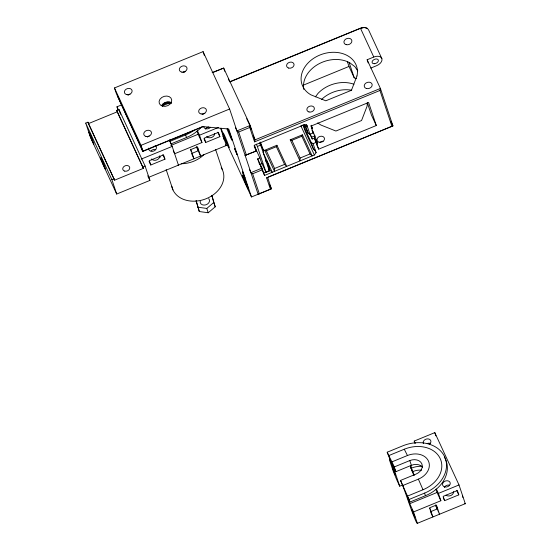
<?xml version="1.0" encoding="UTF-8"?>
<svg xmlns="http://www.w3.org/2000/svg" width="551" height="551" viewBox="0 0 551 551"><rect width="100%" height="100%" fill="white"/><g stroke="black" fill="none" stroke-linecap="round" stroke-linejoin="round"><path stroke-width="0.83" d="M263.578 153.736L263.66 150.871L260.423 142.082M269.115 170.293L269.205 167.428L267.035 160.954L266.464 162.373L265.424 160.114M264.749 150.258L266.395 150.774L274.598 168.496L274.508 171.354L264.749 150.258L276.933 145.264L286.692 166.361L284.564 164.405L276.368 146.683L276.933 145.264M290.219 139.816L291.872 140.326L300.068 158.047L299.978 160.913L290.219 139.816L302.403 134.816L312.162 155.919L310.034 153.963L301.838 136.242L302.403 134.816M392.532 468.047L395.528 475.286M395.556 475.231L392.567 467.971M367.324 102.569L367.083 106.212L361.566 120.524L335.924 131.035L321.047 125.091A28.769 22.26 -18.5 0 1 317.803 122.852M370.768 68.09L376.67 65.665A7.191 4.539 -24.8 0 0 381.871 58.626A7.191 4.539 -24.8 0 0 373.778 57.028L367.138 59.756L380.41 88.449L379.935 90.467L254.569 141.869L249.748 127.467L250.223 125.449L223.678 68.062L212.142 72.608M254.569 141.869L255.044 139.851L250.223 125.449L236.937 130.904L235.504 127.798M261.491 144.39L260.926 145.815L259.879 143.556M316.756 144.92L317.472 143.618L314.876 135.842L312.534 130.78M315.468 96.852L317.975 93.429A28.769 22.26 -18.5 0 1 353.976 84.248M263.777 173.641L264.542 175.445L314.38 155.01L316.109 152.661L313.099 143.659L311.212 142.427L303.016 124.705M224.002 139.623L223.981 139.251M197.85 207.21L206.783 208.436L213.767 202.499L211.832 195.329L215.214 206.818L208.223 212.762L199.297 211.529L196.128 200.84M270.465 189.392L266.615 177.87L267.572 177.291L271.423 188.814L258.137 194.262L229.609 109.015L203.064 51.629L114.47 87.953L116.399 93.718L142.943 151.105L202.747 126.585L228.748 129.024L251.476 196.962L271.423 188.814L269.632 184.936M266.615 177.87L392.939 125.89L380.41 88.449L255.044 139.851L253.253 135.973M118.066 110.055L116.97 106.798L121.743 104.842M85.722 123.1L87.94 122.191L114.574 180.177L143.37 168.372L116.736 110.386L118.947 109.477L145.099 166.023L149.92 180.418L116.695 194.042L90.543 137.495L85.722 123.1L111.881 179.647L116.695 194.042M212.734 72.553L223.678 68.062L224.753 71.265M114.574 180.177L88.422 123.631L117.218 111.825L116.736 110.386M162.345 105.882L170.101 102.7M229.629 81.817L360.285 28.239C362.951 27.247 367.159 26.882 368.598 29.926L381.871 58.626M230.084 81.81L360.506 28.335L364.025 27.55M142.943 151.105L141.015 145.347L229.609 109.015M303.174 85.226L348.976 66.451L347.378 61.684M117.57 96.246L142.737 151.456L203.774 126.427M201.411 127.047A33.563 25.973 -18.5 0 1 197.554 130.856L195.047 132.812A33.563 25.973 -18.5 0 1 186.513 137.516L171.01 143.873L170.142 141.283L185.653 134.926A33.563 25.973 -18.5 0 0 194.179 130.215M170.817 145.478L198.126 134.279L197.038 131.014M141.173 159.122L172.181 146.408L169.309 140.195M173.248 150.74L174.639 153.75L201.955 142.551L199.496 135.209L218.513 127.412M111.881 179.647L114.091 178.738M142.888 166.925L145.099 166.023M150.781 165.004L164.956 159.191L163.509 154.872L149.335 160.685L150.781 165.004L149.052 161.271M205.709 142.482L219.883 136.669L218.437 132.35L204.263 138.163L205.709 142.482L203.98 138.749M236.937 130.904L238.673 132.013L249.748 127.467M191.534 153.536L198.174 150.816L200.598 156.043L197.513 146.828L190.866 149.555L193.952 158.771L191.879 154.287M148.233 177.512L226.358 145.478L220.641 128.39M260.685 145.092L269.356 171.017L266.037 172.373L257.358 146.456L260.685 145.092L259.631 142.812M256.353 150.967L245.126 155.382L256.353 150.967L254.424 145.202L304.262 124.767L306.955 125.304L309.965 134.299L313.292 132.936L311.99 130.126M266.395 150.774L276.368 146.683M291.872 140.326L301.838 136.242M259.376 163.874L257.689 158.84L259.907 157.93L254.438 146.105M309.876 133.59L311.549 137.206L314.876 135.842L314.469 138.081L315.744 141.876M310.172 134.485L312.259 138.99L314.469 138.081L318.712 149.142L376.299 125.525L368.591 102.486L310.998 126.096L313.574 133.893M259.617 164.597L262.572 163.385M313.099 143.659L316.419 142.296M249.465 169.543L250.912 172.663L261.987 168.117L264.542 175.445M250.912 172.663L252.647 173.772L262.613 169.68M267.951 171.216L263.523 173.035L262.455 170.734M274.598 168.496L284.564 164.405M300.068 158.047L310.034 153.963M268.365 176.967L392.939 125.89L390.783 121.234M414.951 443.279L414.214 441.075L434.808 432.625L459.011 484.956L465.278 503.676L417.362 523.319A14.429 0.778 67.7 0 1 415.902 521.191C410.027 507.905 406.349 493.744 400.529 480.438L416.033 474.08A9.587 7.418 -18.5 0 0 421.77 463.694A9.587 7.418 -18.5 0 0 409.792 460.574L394.289 466.931L395.873 471.684L411.377 465.326A9.587 7.418 -18.5 0 1 422.583 467.2M402.795 484.921L399.695 486.189L397.078 480.493A14.429 0.778 67.7 0 1 393.166 471.002L389.357 459.624L393.18 467.889L387.201 452.213L402.705 445.855A33.563 25.973 -18.5 0 1 444.643 456.772A33.563 25.973 -18.5 0 1 424.566 493.117L409.062 499.475L409.93 502.064L425.434 495.707A33.563 25.973 -18.5 0 0 433.961 491.003L436.468 489.047A33.563 25.973 -18.5 0 0 444.292 457.11M387.201 452.213L388.765 455.587L404.269 449.23A28.769 22.26 -18.5 0 1 440.215 458.59A28.769 22.26 -18.5 0 1 423.003 489.743L407.499 496.1L400.529 480.438M388.765 455.587L391.94 461.869L407.451 455.512A16.785 12.99 -18.5 0 1 428.416 460.967A16.785 12.99 -18.5 0 1 418.374 479.143L402.871 485.5M417.362 523.319L413.553 511.941L409.73 503.676L437.046 492.47L435.951 489.212M413.553 511.941L440.869 500.742L438.41 493.4L459.011 484.956M444.623 500.673L458.797 494.86L457.358 490.542L443.176 496.355L444.623 500.673L443.245 497.684M437.095 509.007L430.448 511.734L432.866 516.962L429.787 507.747L436.426 505.019L439.512 514.235L435.462 505.129M311.336 128.72L312.369 128.355L311.329 125.249M365.63 27.674L363.24 27.557M361.773 27.757L362.276 27.777M365.74 28.032L366.987 28.135M305.075 124.684L305.791 126.227L307.437 126.744L306.39 124.478M300.949 125.332L302.044 125.676M348.976 66.451L354.252 77.856L356.614 78.697M304.159 124.588L308.078 133.066L309.965 134.299M303.27 125.463L305.302 131.544L313.498 149.266L315.627 151.222M357.771 70.886L354.92 66.712L350.002 62.917A28.769 22.26 -18.5 0 0 317.982 64.336A28.769 22.26 -18.5 0 0 303.815 89.42M404.269 449.23L407.451 455.512M254.225 146.291L254.486 146.828M262.028 169.618L262.29 170.156M360.506 28.335L373.778 57.028M376.299 125.525L371.408 114.959L367.421 103.044M311.033 125.463L312.369 128.355M315.468 139.279L317.472 143.618M317.087 145.622L318.712 149.142M303.525 125.456L304.607 127.784M314.676 149.548L316.109 152.661M301.073 126.248L314.38 155.01M456.724 490.376L458.797 494.86M414.214 441.075L415.206 443.231M436.42 489.081L438.41 493.4M437.046 492.47L440.869 500.742M410.888 466.945L414.283 475.361M261.877 147.021L263.66 150.871M263.116 152.475L272.297 172.263L270.162 170.314L268.034 165.706M228.307 78.917L229.271 81.004M246.703 118.685L248.956 123.562M267.421 163.578L269.205 167.428M268.633 169.453L269.356 171.017M256.305 144.169L257.358 146.456M254.803 147.82L256.201 150.843M266.037 172.373L261.353 162.249L259.907 157.93M257.689 158.84L261.987 168.117M391.94 461.869L394.289 466.931M407.499 496.1L409.062 499.475M395.873 471.684L392.126 463.584L399.695 486.189M409.93 502.064L407.272 496.327L409.73 503.676M251.476 196.962L224.939 139.568L221.144 128.245M217.81 132.185L219.883 136.669M197.499 130.89L199.496 135.209M198.126 134.279L201.955 142.551M169.522 139.933L170.142 141.283M162.882 154.707L164.956 159.191M114.47 87.953L141.015 145.347M116.97 106.798L118.417 109.918M147.771 175.776L149.92 180.418M117.218 111.825L143.37 168.372M418.374 479.143L423.003 489.743M435.6 505.122L437.157 508.38L436.337 505.735M196.686 146.931L198.243 150.189L197.416 147.544M196.549 146.938L198.174 150.816M190.336 149.218L190.687 150.099M311.549 137.206L312.259 138.99M260.747 166.56L261.057 167.352M222.776 135.959L223.183 136.979M429.539 508.118L429.794 508.787M249.252 124.326L251.325 129.692M254.163 145.312L254.645 146.635M190.935 150.754L191.314 151.828M462.447 496.1L462.895 497.443M430.062 509.53L430.372 510.481M262.448 169.963L260.106 164.501L260.265 165.238M223.534 137.908L223.802 138.68M410.75 467.806L411.012 468.619M379.935 90.467L391.975 126.468M367.138 59.756L368.185 62.897M349.203 62.766L354.252 77.856M434.808 432.625L435.896 435.882M305.791 126.227L308.078 133.066M311.212 142.427L313.498 149.266M424.566 493.117L425.434 495.707M409.792 460.574L411.377 465.326M410.619 465.698L411.432 468.13A19.416 15.029 -18.5 0 1 422.011 466.311M410.343 465.326L413.725 475.444M410.936 467.641L412.479 472.248M238.673 132.013L246.387 155.051M252.647 173.772L259.39 193.931M203.064 51.629L204.428 55.685M215.551 149.342L222.356 169.687M213.767 202.499L215.214 206.818M185.653 134.926L186.513 137.516M206.783 208.436L208.223 212.762M196.149 200.764L199.297 211.529M172.181 146.408L178.448 165.128A14.429 0.778 67.7 0 1 178.159 165.073M166.154 169.591L172.966 189.943M141.772 148.577L142.737 151.456M118.947 109.477L120.552 114.277M87.94 122.191L88.422 123.631M412.995 471.504A14.622 11.316 -18.5 0 1 421.639 470.189M465.278 503.676A14.429 0.778 67.7 0 1 464.775 503.311M453.494 491.623A4.318 3.34 -18.5 0 1 450.973 495.452A4.318 3.34 -18.5 0 1 446.069 495.149M423.388 443.534A3.953 3.058 -18.5 0 1 425.441 439.395A3.953 3.058 -18.5 0 1 430.414 440.077A3.953 3.058 -18.5 0 1 429.229 444.34M427.197 443.576A3.953 3.058 -18.5 0 1 430.159 443.328M444.354 487.311A3.953 3.058 -18.5 0 1 449.52 485.19M151.057 150.884A3.953 3.058 -18.5 0 1 155.678 149.521M155.079 145.54A3.953 3.058 -18.5 0 1 153.846 151.015A3.953 3.058 -18.5 0 1 148.749 148.136M159.645 155.954A4.318 3.34 -18.5 0 1 156.739 159.948A4.318 3.34 -18.5 0 1 151.752 158.991M151.904 159.859A4.318 3.34 -18.5 0 1 151.732 159.225M159.625 156.188A4.318 3.34 -18.5 0 1 160.127 157.393M226.358 145.478A14.429 0.778 67.7 0 1 225.593 144.665M214.58 133.425A4.318 3.34 -18.5 0 1 211.674 137.426A4.318 3.34 -18.5 0 1 206.68 136.469M210.427 127.371A3.953 3.058 -18.5 0 1 206.281 128.824A3.953 3.058 -18.5 0 1 203.622 126.434M205.44 129.113A3.953 3.058 -18.5 0 1 208.636 126.95M162.028 105.592A5.992 4.635 -18.5 0 1 171.141 102.892M202.348 114.408A3.836 2.969 -18.5 0 1 204.18 113.658M147.413 136.93A3.836 2.969 -18.5 0 1 148.288 136.462M182.987 72.546A3.836 2.969 -18.5 0 1 184.819 71.795M128.052 95.068A3.836 2.969 -18.5 0 1 129.891 94.317M162.269 106.315A5.992 4.635 -18.5 0 1 171.382 103.616M203.87 154.769A26.73 20.683 -18.5 0 1 181.162 163.743M221.226 167.649A26.73 20.683 -18.5 0 1 205.433 199.001A26.73 20.683 -18.5 0 1 171.774 186.259M208.712 198.642A4.794 3.712 -18.5 0 1 205.812 204.855A4.794 3.712 -18.5 0 1 200.227 201.156M227.742 128.789A7.914 0.427 67.7 0 1 231.627 138.466A7.914 0.427 67.7 0 1 231.048 138.549A7.914 0.427 67.7 0 1 227.019 128.886M147.351 136.862A3.953 3.058 -18.5 0 1 149.238 136.083M127.99 94.999A3.953 3.058 -18.5 0 1 129.878 94.228M183.504 72.14A3.953 3.058 -18.5 0 1 185.48 71.623M202.933 113.967A3.953 3.058 -18.5 0 1 204.917 113.478M161.601 105.482A6.474 5.007 -18.5 0 1 171.451 102.569M321.481 99.517A28.769 22.26 -18.5 0 1 351.703 90.206M320.296 142.082A3.836 2.969 -18.5 0 1 323.113 141.249M411.886 509.847L414.889 517.141L411.893 509.827M356.965 75.969L351.448 90.281L325.806 100.799L310.929 94.848A28.769 22.26 -18.5 0 1 319.89 55.031A28.769 22.26 -18.5 0 1 356.965 75.969M234.581 148.439L237.082 154.631L234.581 148.439M242.385 171.767L244.885 177.959L242.385 171.767M444.733 486.926A3.953 3.058 -18.5 0 0 450.263 483.172A3.953 3.058 -18.5 0 0 444.209 481.595A3.953 3.058 -18.5 0 0 444.733 486.926M145.939 136.434A3.953 3.058 -18.5 0 0 151.477 132.674A3.953 3.058 -18.5 0 0 145.423 131.104A3.953 3.058 -18.5 0 0 145.939 136.434M126.578 94.572A3.953 3.058 -18.5 0 0 132.116 90.819A3.953 3.058 -18.5 0 0 126.062 89.241A3.953 3.058 -18.5 0 0 126.578 94.572M181.823 72.119A3.953 3.058 -18.5 0 0 187.003 68.028A3.953 3.058 -18.5 0 0 180.714 66.919A3.953 3.058 -18.5 0 0 181.823 72.119M201.115 113.967A3.953 3.058 -18.5 0 0 206.377 109.945A3.953 3.058 -18.5 0 0 200.137 108.733A3.953 3.058 -18.5 0 0 201.115 113.967M162.655 106.171A6.474 5.007 -18.5 0 0 171.719 100.02A6.474 5.007 -18.5 0 0 161.815 97.444A6.474 5.007 -18.5 0 0 162.655 106.171M224.105 136.187A7.914 0.427 67.7 0 0 229.133 147.634A7.914 0.427 67.7 0 0 225.318 137.185A7.914 0.427 67.7 0 0 224.105 136.187M243.487 178.076A7.914 0.427 67.7 0 0 248.508 189.53A7.914 0.427 67.7 0 0 244.692 179.082A7.914 0.427 67.7 0 0 243.487 178.076M346.18 44.652A4.077 3.154 -18.5 0 0 351.889 40.788A4.077 3.154 -18.5 0 0 345.649 39.162A4.077 3.154 -18.5 0 0 346.18 44.652M319.112 142.213A3.836 2.969 -18.5 0 0 324.484 138.57A3.836 2.969 -18.5 0 0 318.609 137.041A3.836 2.969 -18.5 0 0 319.112 142.213M366.477 88.539A4.077 3.154 -18.5 0 0 372.187 84.668A4.077 3.154 -18.5 0 0 365.947 83.049A4.077 3.154 -18.5 0 0 366.477 88.539M308.994 111.97A3.836 2.969 -18.5 0 0 314.366 108.327A3.836 2.969 -18.5 0 0 308.491 106.798A3.836 2.969 -18.5 0 0 308.994 111.97M288.696 68.083A3.836 2.969 -18.5 0 0 294.062 64.439A3.836 2.969 -18.5 0 0 288.194 62.917A3.836 2.969 -18.5 0 0 288.696 68.083M374.26 63.73A3.354 2.121 -24.8 0 0 378.33 60.08A3.354 2.121 -24.8 0 0 373.089 60.238A3.354 2.121 -24.8 0 0 374.26 63.73M89.737 134.843A6.474 0.351 67.7 0 0 93.849 144.21A6.474 0.351 67.7 0 0 90.729 135.663A6.474 0.351 67.7 0 0 89.737 134.843M101.453 160.162A6.474 0.351 67.7 0 0 105.558 169.529A6.474 0.351 67.7 0 0 102.438 160.982A6.474 0.351 67.7 0 0 101.453 160.162M124.719 171.12A3.595 2.783 -18.5 0 0 129.754 167.704A3.595 2.783 -18.5 0 0 124.251 166.271A3.595 2.783 -18.5 0 0 124.719 171.12"/></g></svg>
